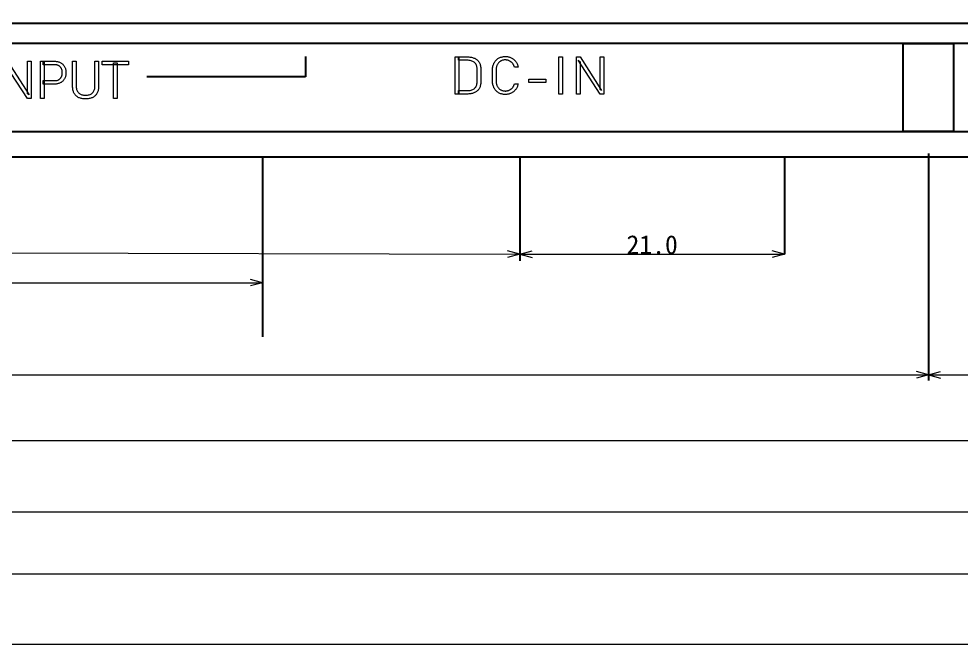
# Model space of a CAD drawing. Extents: x 47 to 362, y 46 to 259.
# Drawn here: x 203.6 to 278.6, y 45.9 to 95.6 of the extents above; entities that cross this region are included whole.
import ezdxf
from ezdxf.enums import TextEntityAlignment as Align

# ---------------------------------------------------------------- set-up
doc = ezdxf.new("R2010")
doc.units = 0
doc.layers.add('CAM1', color=134, linetype='continuous')
doc.layers.add('Work', color=6, linetype='continuous')
doc.styles.add('Font_0', font='MS Gothic.ttf')

msp = doc.modelspace()

# ---------------------------------------------------------------- linework, layer by layer
at = {"layer": 'CAM1', "linetype": 'continuous'}
for p, q in [((226.387, 92.611), (226.383, 91.01)), ((226.383, 91.003), (213.754, 91.003))]:
    msp.add_line(p, q, dxfattribs=at)
at = {"layer": 'CAM1', "linetype": 'continuous', "lineweight": 0}
for points in [[(202.377, 92.234), (202.672, 92.234), (204.389, 89.569), (204.269, 89.65), (204.269, 92.234), (204.562, 92.234), (204.562, 89.278), (204.263, 89.278), (202.511, 91.963), (202.67, 91.847), (202.67, 89.278), (202.377, 89.278), (202.377, 92.234)], [(205.294, 92.234), (205.587, 92.234), (205.587, 89.276), (205.294, 89.276), (205.294, 92.234)], [(205.508, 90.696), (206.454, 90.696), (206.492, 90.697), (206.529, 90.7), (206.565, 90.705), (206.6, 90.712), (206.634, 90.72), (206.667, 90.731), (206.698, 90.744), (206.729, 90.758), (206.759, 90.775), (206.759, 90.775), (206.788, 90.793), (206.815, 90.813), (206.84, 90.835), (206.865, 90.858), (206.887, 90.883), (206.908, 90.909), (206.928, 90.937), (206.946, 90.966), (206.963, 90.997), (206.963, 90.997), (206.978, 91.029), (206.992, 91.063), (207.003, 91.097), (207.013, 91.132), (207.021, 91.169), (207.027, 91.207), (207.032, 91.245), (207.034, 91.285), (207.035, 91.326), (207.035, 91.326), (207.034, 91.367), (207.032, 91.408), (207.027, 91.447), (207.021, 91.485), (207.013, 91.522), (207.003, 91.558), (206.992, 91.593), (206.978, 91.626), (206.963, 91.659), (206.963, 91.659), (206.946, 91.69), (206.928, 91.72), (206.908, 91.748), (206.887, 91.774), (206.865, 91.799), (206.84, 91.822), (206.815, 91.844), (206.788, 91.864), (206.759, 91.882), (206.759, 91.882), (206.729, 91.899), (206.698, 91.913), (206.667, 91.926), (206.634, 91.937), (206.6, 91.946), (206.565, 91.952), (206.529, 91.957), (206.492, 91.96), (206.454, 91.961), (205.508, 91.961), (205.508, 92.234), (206.439, 92.234), (206.497, 92.233), (206.554, 92.228), (206.609, 92.221), (206.662, 92.212), (206.714, 92.199), (206.764, 92.184), (206.813, 92.166), (206.86, 92.145), (206.905, 92.121), (206.905, 92.121), (206.949, 92.095), (206.99, 92.066), (207.029, 92.035), (207.066, 92.002), (207.101, 91.966), (207.134, 91.929), (207.164, 91.889), (207.192, 91.847), (207.217, 91.802), (207.217, 91.802), (207.24, 91.756), (207.261, 91.708), (207.279, 91.658), (207.294, 91.607), (207.306, 91.554), (207.316, 91.499), (207.323, 91.443), (207.327, 91.385), (207.328, 91.326), (207.328, 91.326), (207.327, 91.267), (207.323, 91.21), (207.316, 91.154), (207.306, 91.1), (207.294, 91.048), (207.279, 90.997), (207.261, 90.947), (207.24, 90.899), (207.217, 90.853), (207.217, 90.853), (207.192, 90.809), (207.164, 90.767), (207.134, 90.727), (207.101, 90.69), (207.066, 90.654), (207.029, 90.621), (206.99, 90.591), (206.949, 90.562), (206.905, 90.536), (206.905, 90.536), (206.86, 90.512), (206.813, 90.492), (206.764, 90.473), (206.714, 90.458), (206.662, 90.445), (206.609, 90.436), (206.554, 90.429), (206.497, 90.424), (206.439, 90.423), (205.508, 90.423), (205.508, 90.696)], [(208.885, 89.245), (208.885, 89.245), (208.809, 89.246), (208.736, 89.251), (208.666, 89.258), (208.599, 89.269), (208.535, 89.282), (208.473, 89.298), (208.415, 89.318), (208.36, 89.34), (208.307, 89.365), (208.307, 89.365), (208.258, 89.393), (208.211, 89.424), (208.167, 89.458), (208.126, 89.495), (208.087, 89.535), (208.052, 89.578), (208.019, 89.624), (207.989, 89.672), (207.962, 89.724), (207.962, 89.724), (207.938, 89.779), (207.917, 89.837), (207.899, 89.897), (207.883, 89.961), (207.87, 90.028), (207.86, 90.098), (207.853, 90.171), (207.849, 90.247), (207.847, 90.326), (207.847, 92.234), (208.14, 92.234), (208.14, 90.311), (208.14, 90.311), (208.142, 90.227), (208.149, 90.148), (208.161, 90.074), (208.177, 90.004), (208.198, 89.94), (208.223, 89.88), (208.253, 89.825), (208.287, 89.774), (208.326, 89.729), (208.326, 89.729), (208.369, 89.688), (208.417, 89.652), (208.47, 89.621), (208.528, 89.594), (208.59, 89.573), (208.656, 89.556), (208.728, 89.544), (208.804, 89.536), (208.885, 89.534), (208.885, 89.534), (208.966, 89.536), (209.042, 89.544), (209.114, 89.556), (209.181, 89.573), (209.243, 89.594), (209.301, 89.621), (209.354, 89.652), (209.402, 89.688), (209.446, 89.729), (209.446, 89.729), (209.485, 89.774), (209.52, 89.825), (209.55, 89.88), (209.576, 89.94), (209.596, 90.004), (209.612, 90.074), (209.624, 90.148), (209.631, 90.227), (209.633, 90.311), (209.633, 92.234), (209.926, 92.234), (209.926, 90.326), (209.926, 90.326), (209.925, 90.247), (209.921, 90.171), (209.913, 90.098), (209.904, 90.028), (209.891, 89.961), (209.875, 89.897), (209.857, 89.837), (209.835, 89.779), (209.811, 89.724), (209.811, 89.724), (209.784, 89.672), (209.755, 89.624), (209.722, 89.578), (209.686, 89.535), (209.648, 89.495), (209.606, 89.458), (209.562, 89.424), (209.515, 89.393), (209.465, 89.365), (209.465, 89.365), (209.412, 89.34), (209.356, 89.318), (209.297, 89.298), (209.236, 89.282), (209.171, 89.269), (209.104, 89.258), (209.034, 89.251), (208.961, 89.246), (208.885, 89.245), (208.885, 89.245)], [(210.211, 92.234), (212.298, 92.234), (212.298, 91.961), (210.211, 91.961), (210.211, 92.234)], [(238.285, 92.588), (238.578, 92.588), (238.578, 89.63), (238.285, 89.63), (238.285, 92.588)], [(238.566, 89.903), (239.235, 89.903), (239.324, 89.906), (239.408, 89.913), (239.486, 89.924), (239.56, 89.941), (239.628, 89.962), (239.691, 89.989), (239.749, 90.019), (239.802, 90.055), (239.85, 90.095), (239.85, 90.095), (239.893, 90.14), (239.931, 90.19), (239.964, 90.245), (239.992, 90.305), (240.015, 90.369), (240.033, 90.438), (240.045, 90.512), (240.053, 90.59), (240.055, 90.673), (240.055, 91.544), (240.055, 91.544), (240.053, 91.628), (240.045, 91.707), (240.033, 91.781), (240.015, 91.85), (239.992, 91.914), (239.964, 91.974), (239.931, 92.028), (239.893, 92.078), (239.85, 92.123), (239.85, 92.123), (239.802, 92.164), (239.749, 92.199), (239.691, 92.23), (239.628, 92.256), (239.56, 92.277), (239.486, 92.294), (239.408, 92.306), (239.324, 92.313), (239.235, 92.315), (238.566, 92.315), (238.566, 92.588), (239.223, 92.588), (239.305, 92.587), (239.384, 92.583), (239.46, 92.575), (239.533, 92.565), (239.603, 92.552), (239.669, 92.536), (239.732, 92.518), (239.792, 92.496), (239.849, 92.471), (239.849, 92.471), (239.903, 92.444), (239.954, 92.414), (240.002, 92.38), (240.047, 92.344), (240.089, 92.305), (240.127, 92.262), (240.163, 92.217), (240.195, 92.169), (240.224, 92.118), (240.224, 92.118), (240.25, 92.064), (240.273, 92.007), (240.293, 91.948), (240.31, 91.885), (240.324, 91.82), (240.335, 91.751), (240.342, 91.68), (240.347, 91.606), (240.348, 91.528), (240.348, 90.69), (240.348, 90.69), (240.347, 90.613), (240.342, 90.539), (240.334, 90.467), (240.324, 90.399), (240.31, 90.334), (240.293, 90.271), (240.273, 90.211), (240.249, 90.155), (240.223, 90.101), (240.223, 90.101), (240.194, 90.051), (240.161, 90.003), (240.126, 89.958), (240.087, 89.916), (240.045, 89.876), (240, 89.84), (239.952, 89.807), (239.901, 89.776), (239.847, 89.748), (239.847, 89.748), (239.79, 89.724), (239.73, 89.702), (239.667, 89.683), (239.601, 89.667), (239.531, 89.654), (239.458, 89.643), (239.382, 89.636), (239.303, 89.632), (239.221, 89.63), (238.566, 89.63), (238.566, 89.903)], [(242.287, 89.599), (242.287, 89.599), (242.22, 89.601), (242.155, 89.606), (242.091, 89.615), (242.03, 89.627), (241.97, 89.642), (241.911, 89.66), (241.855, 89.682), (241.8, 89.708), (241.747, 89.736), (241.747, 89.736), (241.697, 89.768), (241.649, 89.803), (241.604, 89.84), (241.561, 89.88), (241.521, 89.923), (241.484, 89.968), (241.449, 90.017), (241.416, 90.068), (241.386, 90.122), (241.386, 90.122), (241.36, 90.179), (241.336, 90.238), (241.315, 90.298), (241.298, 90.361), (241.284, 90.425), (241.273, 90.491), (241.265, 90.56), (241.26, 90.63), (241.258, 90.702), (241.258, 91.514), (241.258, 91.514), (241.26, 91.586), (241.265, 91.657), (241.273, 91.725), (241.284, 91.791), (241.298, 91.855), (241.315, 91.918), (241.336, 91.978), (241.36, 92.037), (241.386, 92.093), (241.386, 92.093), (241.416, 92.148), (241.449, 92.199), (241.484, 92.248), (241.521, 92.294), (241.561, 92.337), (241.604, 92.377), (241.649, 92.415), (241.697, 92.449), (241.747, 92.481), (241.747, 92.481), (241.8, 92.51), (241.855, 92.535), (241.911, 92.557), (241.97, 92.576), (242.03, 92.591), (242.091, 92.603), (242.155, 92.612), (242.22, 92.617), (242.287, 92.618), (242.287, 92.618), (242.343, 92.617), (242.399, 92.613), (242.453, 92.607), (242.506, 92.598), (242.558, 92.586), (242.609, 92.572), (242.659, 92.555), (242.707, 92.536), (242.755, 92.514), (242.755, 92.514), (242.802, 92.49), (242.847, 92.464), (242.89, 92.436), (242.932, 92.405), (242.971, 92.373), (243.009, 92.338), (243.045, 92.301), (243.08, 92.262), (243.112, 92.22), (243.112, 92.22), (243.143, 92.178), (243.172, 92.133), (243.198, 92.087), (243.222, 92.04), (243.244, 91.991), (243.263, 91.941), (243.28, 91.889), (243.295, 91.835), (243.307, 91.78), (243.307, 91.78), (243.014, 91.78), (243.014, 91.78), (243.003, 91.817), (242.989, 91.853), (242.975, 91.887), (242.958, 91.921), (242.941, 91.954), (242.921, 91.986), (242.901, 92.017), (242.878, 92.047), (242.854, 92.075), (242.854, 92.075), (242.829, 92.103), (242.803, 92.129), (242.776, 92.154), (242.748, 92.178), (242.72, 92.2), (242.69, 92.221), (242.659, 92.24), (242.628, 92.258), (242.595, 92.274), (242.595, 92.274), (242.562, 92.29), (242.529, 92.303), (242.495, 92.314), (242.461, 92.324), (242.427, 92.332), (242.392, 92.338), (242.358, 92.343), (242.323, 92.346), (242.287, 92.346), (242.287, 92.346), (242.239, 92.345), (242.193, 92.341), (242.147, 92.335), (242.103, 92.326), (242.06, 92.314), (242.018, 92.3), (241.978, 92.283), (241.939, 92.264), (241.901, 92.242), (241.901, 92.242), (241.865, 92.218), (241.831, 92.192), (241.799, 92.164), (241.768, 92.133), (241.739, 92.101), (241.713, 92.066), (241.688, 92.03), (241.665, 91.991), (241.643, 91.95), (241.643, 91.95), (241.624, 91.908), (241.607, 91.864), (241.592, 91.818), (241.58, 91.771), (241.57, 91.723), (241.562, 91.673), (241.556, 91.621), (241.552, 91.569), (241.551, 91.514), (241.551, 90.702), (241.551, 90.702), (241.552, 90.648), (241.556, 90.595), (241.562, 90.543), (241.57, 90.493), (241.58, 90.445), (241.592, 90.398), (241.607, 90.353), (241.624, 90.309), (241.643, 90.266), (241.643, 90.266), (241.665, 90.225), (241.688, 90.187), (241.713, 90.15), (241.739, 90.116), (241.768, 90.083), (241.799, 90.053), (241.831, 90.025), (241.865, 89.999), (241.901, 89.975), (241.901, 89.975), (241.939, 89.954), (241.978, 89.935), (242.018, 89.918), (242.06, 89.904), (242.103, 89.893), (242.147, 89.884), (242.193, 89.877), (242.239, 89.874), (242.287, 89.872), (242.287, 89.872), (242.323, 89.873), (242.358, 89.876), (242.392, 89.88), (242.427, 89.886), (242.461, 89.893), (242.495, 89.902), (242.529, 89.913), (242.562, 89.925), (242.595, 89.939), (242.595, 89.939), (242.628, 89.955), (242.659, 89.972), (242.69, 89.991), (242.72, 90.011), (242.748, 90.033), (242.776, 90.056), (242.803, 90.081), (242.829, 90.107), (242.854, 90.134), (242.854, 90.134), (242.878, 90.164), (242.901, 90.194), (242.921, 90.225), (242.941, 90.258), (242.958, 90.292), (242.975, 90.327), (242.989, 90.363), (243.003, 90.4), (243.014, 90.438), (243.307, 90.438), (243.295, 90.383), (243.28, 90.33), (243.263, 90.278), (243.244, 90.228), (243.222, 90.179), (243.198, 90.131), (243.171, 90.085), (243.142, 90.04), (243.111, 89.997), (243.111, 89.997), (243.078, 89.956), (243.044, 89.917), (243.008, 89.88), (242.97, 89.845), (242.93, 89.813), (242.888, 89.782), (242.845, 89.754), (242.8, 89.727), (242.753, 89.703), (242.753, 89.703), (242.706, 89.682), (242.657, 89.662), (242.607, 89.646), (242.556, 89.632), (242.504, 89.62), (242.452, 89.611), (242.398, 89.605), (242.343, 89.601), (242.287, 89.599), (242.287, 89.599)], [(246.848, 89.63), (246.555, 89.63), (246.555, 92.588), (246.848, 92.588), (246.848, 89.63)], [(247.941, 92.588), (248.236, 92.588), (249.953, 89.923), (249.833, 90.004), (249.833, 92.588), (250.126, 92.588), (250.126, 89.632), (249.827, 89.632), (248.075, 92.317), (248.234, 92.201), (248.234, 89.632), (247.941, 89.632), (247.941, 92.588)], [(211.108, 92.114), (211.401, 92.114), (211.401, 89.276), (211.108, 89.276), (211.108, 92.114)], [(245.522, 90.826), (245.522, 90.553), (244.155, 90.553), (244.155, 90.826), (245.522, 90.826)]]:
    msp.add_lwpolyline(points, close=True, dxfattribs=at)
at = {"layer": 'Work', "linetype": 'continuous'}
for p, q in [((53.968, 86.648), (353.968, 86.648)), ((123.453, 86.651), (338.982, 86.673)), ((222.968, 84.648), (222.968, 70.332)), ((243.454, 84.648), (243.437, 76.9)), ((243.454, 84.648), (243.454, 76.881)), ((243.454, 84.648), (243.454, 76.919)), ((243.454, 84.648), (243.454, 76.904)), ((243.454, 84.359), (243.454, 76.359)), ((264.491, 84.648), (264.491, 76.904))]:
    msp.add_line(p, q, dxfattribs=at)
at = {"layer": 'Work', "linetype": 'BYBLOCK'}
for p, q in [((275.968, 84.898), (275.968, 66.848)), ((275.954, 84.648), (275.954, 67.298))]:
    msp.add_line(p, q, dxfattribs=at)
at = {"layer": 'Work', "color": 8, "linetype": 'continuous', "lineweight": 0}
for p, q in [((113.951, 77.19), (243.437, 76.9)), ((243.437, 76.9), (242.471, 76.643)), ((243.437, 76.9), (242.472, 77.161)), ((243.454, 76.904), (244.42, 77.163)), ((243.454, 76.904), (264.491, 76.904)), ((243.454, 76.904), (244.42, 76.645)), ((264.491, 76.904), (263.525, 77.163)), ((264.491, 76.904), (263.525, 76.645)), ((113.969, 74.63), (222.969, 74.63)), ((222.969, 74.63), (222.003, 74.888)), ((222.969, 74.63), (222.003, 74.371)), ((53.974, 45.887), (353.982, 45.89))]:
    msp.add_line(p, q, dxfattribs=at)
at = {"layer": 'Work', "color": 8, "linetype": 'BYBLOCK', "lineweight": 0}
for p, q in [((275.968, 67.299), (275.002, 67.558)), ((275.954, 67.298), (276.92, 67.557)), ((113.968, 67.299), (275.968, 67.299)), ((275.968, 67.299), (275.002, 67.04)), ((275.954, 67.298), (336.545, 67.298)), ((275.954, 67.298), (276.92, 67.039)), ((113.968, 62.094), (284.968, 62.094)), ((110.469, 56.403), (288.468, 56.403)), ((353.968, 51.453), (113.968, 51.453))]:
    msp.add_line(p, q, dxfattribs=at)
at = {"layer": 'Work', "linetype": 'continuous'}
for points in [[(53.968, 84.648), (353.968, 84.648), (353.968, 124.648), (53.968, 124.648)], [(110.469, 95.258), (288.468, 95.258), (288.468, 93.654), (110.469, 93.654)], [(273.944, 93.653), (277.944, 93.653), (277.944, 86.653), (273.944, 86.653)]]:
    msp.add_lwpolyline(points, close=True, dxfattribs=at)

# ---------------------------------------------------------------- texts
at = {"layer": 'Work', "linetype": 'continuous', "style": 'Font_0'}
msp.add_text('21.0', height=1.5, dxfattribs=at).set_placement((253.972, 77.654), align=Align.MIDDLE_CENTER)

doc.saveas('drawing.dxf')
